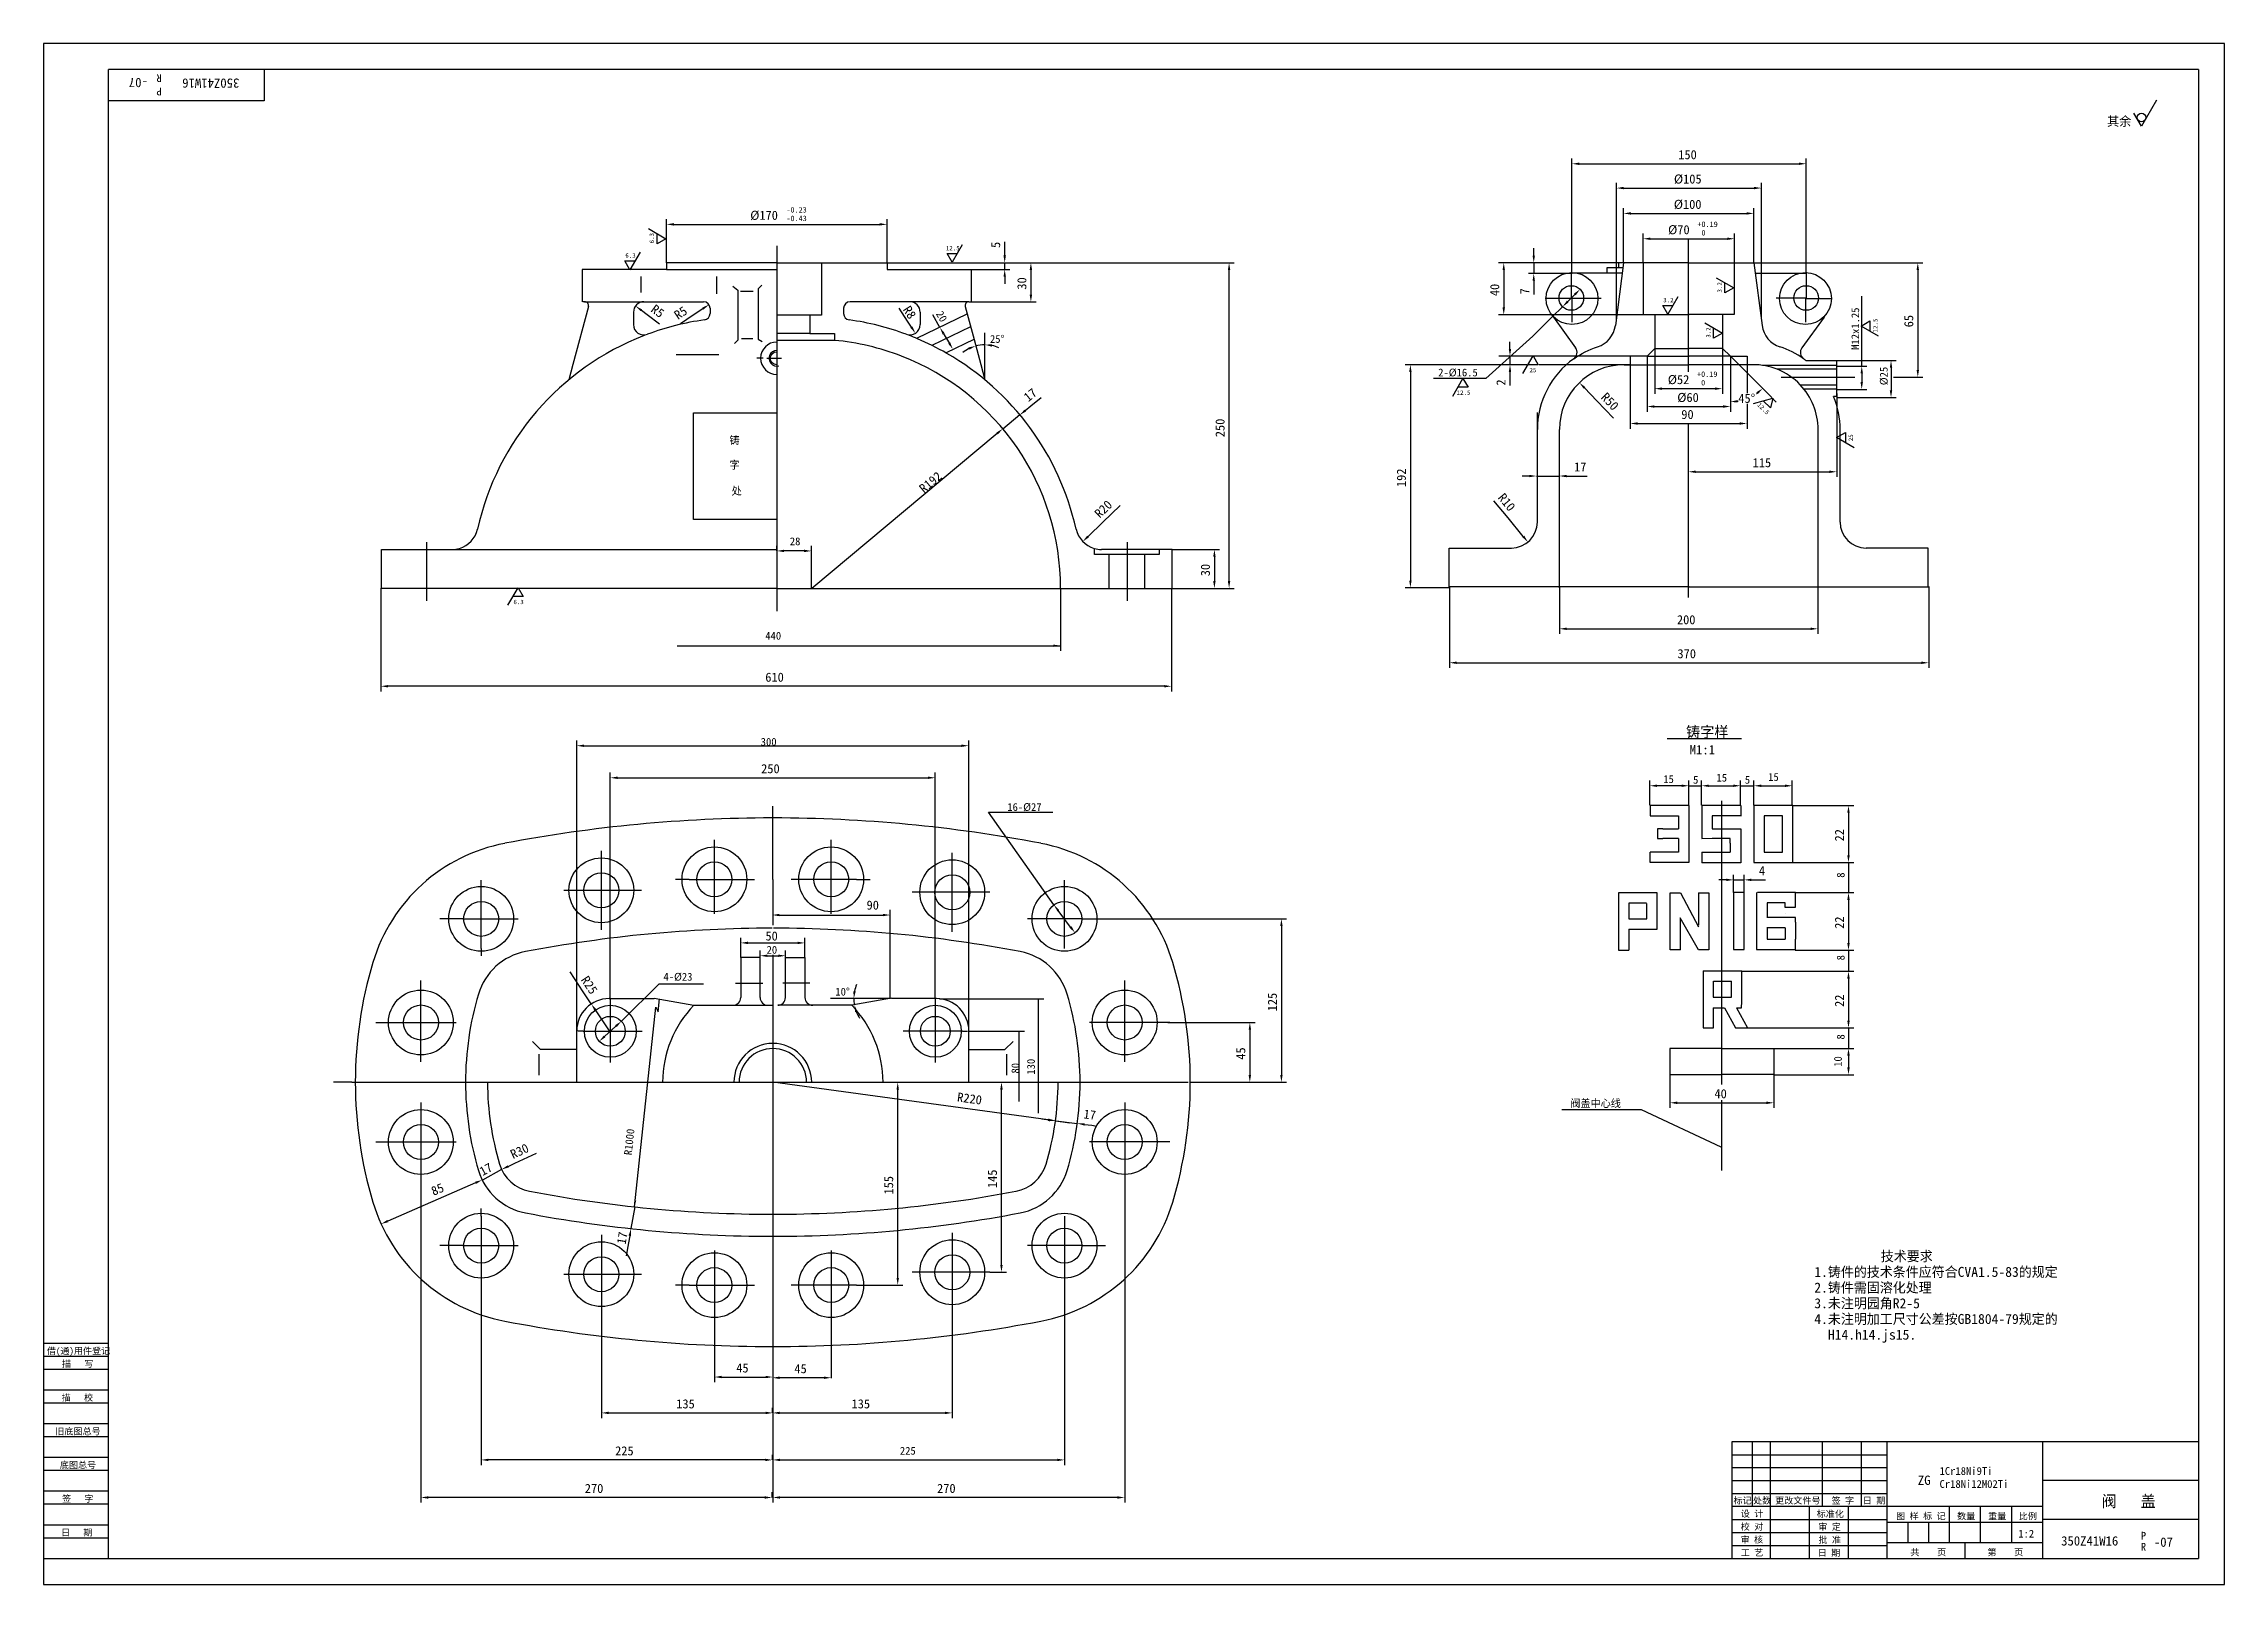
# Model space of a CAD drawing. Header units: metres. Extents: x 0 to 841, y 0 to 594.
import ezdxf

# ---------------------------------------------------------------- set-up
doc = ezdxf.new("R2010")
doc.units = ezdxf.units.M
for name, color, linetype in [('B', 3, 'Continuous'), ('C', 6, 'Continuous'), ('D', 1, 'Continuous'), ('FL', 5, 'Continuous'), ('T', 7, 'Continuous'), ('TL', 4, 'Continuous')]:
    doc.layers.add(name, color=color, linetype=linetype)

# ---------------------------------------------------------------- blocks, each defined once
blk = doc.blocks.new('TUKUN1')
at = {"layer": 'FL'}
for p, q in [((841, 594), (0, 594)), ((0, 594), (0, 0)), ((841, 0), (841, 594)), ((0, 83), (25, 83)), ((0, 75), (25, 75)), ((0, 70), (25, 70)), ((0, 62), (25, 62)), ((0, 57), (25, 57)), ((659, 30), (659, 55)), ((666, 10), (666, 55)), ((686, 30), (686, 55)), ((701, 30), (701, 55)), ((0, 49), (25, 49)), ((0, 44), (25, 44)), ((651, 50), (711, 50)), ((651, 45), (711, 45)), ((0, 36), (25, 36)), ((651, 40), (711, 40)), ((651, 35), (711, 35)), ((0, 31), (25, 31)), ((696, 10), (696, 30)), ((0, 23), (25, 23)), ((0, 18), (25, 18)), ((651, 25), (711, 25)), ((651, 20), (711, 20)), ((651, 15), (711, 15)), ((0, 0), (841, 0))]:
    blk.add_line(p, q, dxfattribs=at)
at = {"layer": 'TL'}
for p, q in [((831, 584), (25, 584)), ((25, 10), (25, 584)), ((85, 584), (85, 572)), ((831, 584), (831, 10)), ((85, 572), (25, 572)), ((0, 93), (25, 93)), ((0, 88), (25, 88)), ((831, 55), (651, 55)), ((651, 55), (651, 10)), ((711, 10), (711, 55)), ((771, 10), (771, 55)), ((831, 40), (771, 40)), ((771, 30), (651, 30)), ((681, 10), (681, 30)), ((735, 16), (735, 30)), ((747, 16), (747, 30)), ((759, 16), (759, 30)), ((711, 24), (771, 24)), ((719, 16), (719, 24)), ((727, 16), (727, 24)), ((831, 25), (771, 25)), ((0, 10), (831, 10)), ((771, 16), (711, 16)), ((741, 10), (741, 16))]:
    blk.add_line(p, q, dxfattribs=at)
at = {"layer": 'T'}
for s, p in [('借(通)用件登记', (1.26, 88.76)), ('描   写', (7.09, 83.76)), ('描   校', (6.98, 70.76)), ('旧底图总号', (4.52, 57.76)), ('底图总号', (6.25, 44.76)), ('签   字', (7.1, 31.76)), ('标记', (651.71, 31.07)), ('处数', (659.22, 31.07)), ('更改文件号', (667.75, 31.07)), ('签 字', (689.53, 31.07)), ('日 期', (701.57, 31.07)), ('设 计', (654.5, 25.99)), ('标准化', (683.77, 25.93)), ('图 样 标 记', (714.4, 25.04)), ('数量', (737.92, 25.04)), ('重量', (749.88, 25.04)), ('比例', (761.7, 25.04)), ('日   期', (6.72, 18.76)), ('校 对', (654.48, 20.99)), ('审 核', (654.41, 15.99)), ('批 准', (684.46, 15.93)), ('审 定', (684.39, 20.93)), ('工 艺', (654.52, 10.99)), ('日 期', (684.18, 10.93)), ('共    页', (719.91, 11.13)), ('第    页', (749.62, 11.13))]:
    blk.add_text(s, height=2.5, dxfattribs=at).set_placement(p)

msp = doc.modelspace()

# ---------------------------------------------------------------- linework, layer by layer
at = {"layer": 'B'}
for centre in [(218.54, 213.24), (343.87, 213.24)]:
    msp.add_circle(centre, 10, dxfattribs=at)
at = {"layer": 'C'}
for p, q in [((282.75, 516.09), (282.75, 375.2)), ((634.27, 518.87), (634.27, 467.52)), ((589.15, 505.93), (589.15, 495.93)), ((679.71, 505.93), (679.71, 495.93)), ((589.41, 495.72), (579.12, 495.72)), ((589.15, 495.93), (600.66, 495.93)), ((589.41, 495.72), (589.41, 486.63)), ((679.71, 495.93), (668.19, 495.93)), ((679.45, 495.72), (679.45, 486.63)), ((679.45, 495.72), (689.73, 495.72)), ((357.48, 484.86), (342.55, 477.66)), ((277.49, 472.7), (275.11, 472.7)), ((278.9, 472.7), (284.53, 472.7)), ((282.75, 476.55), (282.75, 468.85)), ((670.08, 465.4), (698.46, 465.4)), ((250.56, 451.72), (282.75, 451.72)), ((250.56, 410.59), (250.56, 451.72)), ((634.27, 447.54), (634.27, 380.52)), ((282.75, 410.59), (250.56, 410.59)), ((147.69, 401.81), (147.69, 379.19)), ((417.82, 401.81), (417.82, 379.19)), ((281.21, 271.74), (281.21, 300.05)), ((647.03, 302.03), (647.03, 260.02)), ((258.69, 258.48), (258.69, 287.03)), ((303.72, 258.48), (303.72, 287.03)), ((215.09, 252.36), (215.09, 282.81)), ((350.41, 251.62), (350.41, 282.06)), ((168.74, 245.16), (168.74, 271.44)), ((248.99, 271.8), (243.64, 271.8)), ((248.99, 271.8), (274.18, 271.8)), ((281.21, 271.74), (281.21, 254.18)), ((313.42, 271.8), (288.23, 271.8)), ((313.42, 271.8), (318.77, 271.8)), ((393.68, 245.16), (393.68, 271.44)), ((200.6, 267.58), (230.58, 267.58)), ((364.9, 266.84), (334.92, 266.84)), ((161.94, 256.58), (152.85, 256.58)), ((161.94, 256.58), (182.95, 256.58)), ((400.48, 256.58), (379.46, 256.58)), ((400.48, 256.58), (409.56, 256.58)), ((647.03, 260.02), (647.03, 193.4)), ((168.74, 245.16), (168.74, 242.31)), ((281.21, 242.66), (281.21, 123.13)), ((145.5, 229.94), (145.5, 232.76)), ((145.5, 201.44), (145.5, 229.94)), ((266.86, 231.72), (277.3, 231.72)), ((295.55, 231.72), (285.11, 231.72)), ((416.92, 229.94), (416.92, 232.76)), ((416.92, 201.44), (416.92, 229.94)), ((218.54, 225.95), (218.54, 201.21)), ((343.87, 225.95), (343.87, 201.21)), ((128.11, 216.62), (159.04, 216.62)), ((208.03, 213.24), (206.07, 213.24)), ((208.03, 213.24), (230.89, 213.24)), ((354.39, 213.24), (331.52, 213.24)), ((354.39, 213.24), (356.34, 213.24)), ((434.3, 216.62), (403.37, 216.62)), ((118.86, 193.58), (111.73, 193.58)), ((118.86, 193.58), (162.64, 193.58)), ((162.64, 193.58), (170.93, 193.58)), ((170.93, 193.58), (390.86, 193.58)), ((390.86, 193.58), (399.73, 193.58)), ((399.73, 193.58), (441.33, 193.58)), ((442.21, 193.58), (453.13, 193.58)), ((145.5, 185.73), (145.5, 157.23)), ((416.92, 185.73), (416.92, 157.23)), ((647.03, 193.4), (647.03, 192.75)), ((647.03, 186.68), (647.03, 177.5)), ((647.03, 177.5), (647.03, 159.61)), ((128.11, 170.55), (159.04, 170.55)), ((434.3, 170.55), (403.37, 170.55)), ((145.5, 157.23), (145.5, 154.41)), ((416.92, 157.23), (416.92, 154.41)), ((168.74, 142), (168.74, 144.86)), ((168.74, 142), (168.74, 115.73)), ((215.09, 134.81), (215.09, 104.36)), ((350.41, 135.55), (350.41, 105.11)), ((393.68, 142), (393.68, 115.73)), ((161.94, 130.59), (152.85, 130.59)), ((161.94, 130.59), (182.95, 130.59)), ((258.69, 128.68), (258.69, 100.14)), ((303.72, 128.68), (303.72, 100.14)), ((400.48, 130.59), (379.46, 130.59)), ((400.48, 130.59), (409.56, 130.59)), ((200.6, 119.58), (230.58, 119.58)), ((281.21, 123.13), (281.21, 83.05)), ((364.9, 120.33), (334.92, 120.33)), ((248.99, 115.36), (243.64, 115.36)), ((248.99, 115.36), (274.18, 115.36)), ((313.42, 115.36), (288.23, 115.36)), ((313.42, 115.36), (318.77, 115.36))]:
    msp.add_line(p, q, dxfattribs=at)
at = {"layer": 'D'}
for p, q in [((814.88, 572.26), (809.03, 562.12)), ((809.03, 562.12), (806.1, 567.19)), ((589.41, 505.52), (589.41, 549.69)), ((592.21, 547.69), (676.91, 547.69)), ((679.71, 505.93), (679.71, 549.69)), ((606.53, 487.83), (606.53, 540.31)), ((609.33, 538.31), (659.64, 538.31)), ((662.44, 487.83), (662.44, 540.31)), ((609.31, 509.55), (609.31, 530.54)), ((659.55, 509.55), (659.55, 530.54)), ((233.23, 522.69), (239.99, 518.78)), ((240.25, 509.48), (240.25, 526.32)), ((243.05, 524.32), (322.45, 524.32)), ((325.25, 509.48), (325.25, 526.32)), ((612.11, 528.54), (656.75, 528.54)), ((230.03, 513.61), (226.12, 506.85)), ((236.61, 516.83), (236.61, 520.74)), ((239.99, 518.78), (236.61, 516.83)), ((348.42, 513.08), (352.33, 513.08)), ((350.38, 509.7), (348.42, 513.08)), ((354.28, 516.46), (350.38, 509.7)), ((370.63, 515.13), (370.63, 517.56)), ((370.63, 512.33), (370.63, 515.13)), ((574.66, 512.29), (574.66, 515.09)), ((616.88, 509.55), (616.88, 520.77)), ((619.68, 518.77), (649.28, 518.77)), ((652.08, 509.42), (652.08, 520.77)), ((224.17, 510.23), (228.08, 510.23)), ((226.12, 506.85), (224.17, 510.23)), ((325.21, 509.53), (372.63, 509.53)), ((357.68, 506.94), (372.63, 506.94)), ((370.63, 506.94), (370.63, 509.53)), ((372.63, 509.53), (382.74, 509.53)), ((380.74, 506.73), (380.74, 497.23)), ((382.74, 509.53), (459.17, 509.53)), ((457.17, 386.8), (457.17, 506.73)), ((572.66, 509.49), (561.09, 509.49)), ((563.09, 506.69), (563.09, 492.28)), ((607.33, 509.49), (572.66, 509.49)), ((589.43, 505.36), (572.66, 505.36)), ((574.66, 509.49), (574.66, 505.36)), ((659.55, 509.55), (724.77, 509.55)), ((722.77, 506.75), (722.77, 468.2)), ((370.63, 504.14), (370.63, 501.34)), ((574.66, 502.56), (574.66, 499.76)), ((574.66, 499.76), (574.66, 497.33)), ((587.77, 494.56), (590.53, 497.31)), ((630.28, 496.44), (626.38, 489.68)), ((645.02, 503.73), (651.78, 499.83)), ((648.4, 497.88), (648.4, 501.78)), ((651.78, 499.83), (648.4, 497.88)), ((701.15, 469.68), (701.15, 496.6)), ((230.51, 491.2), (232.76, 489.54)), ((232.76, 489.54), (237.53, 486.02)), ((250.54, 489.31), (245.64, 485.99)), ((254.24, 491.82), (250.54, 489.31)), ((333.16, 487.04), (329.96, 492.02)), ((345.65, 484.55), (342.97, 489.45)), ((357.68, 494.43), (382.74, 494.43)), ((616.82, 489.48), (561.09, 489.48)), ((581.81, 488.64), (574.3, 481.17)), ((585.78, 492.58), (581.81, 488.64)), ((624.43, 493.06), (628.33, 493.06)), ((626.38, 489.68), (624.43, 493.06)), ((334.68, 484.68), (333.16, 487.04)), ((347.08, 482.15), (349.21, 478.6)), ((362.96, 464.39), (362.96, 482.5)), ((574.3, 481.17), (556.14, 464.86)), ((640.66, 486.31), (647.42, 482.41)), ((644.04, 480.45), (644.04, 484.36)), ((647.42, 482.41), (644.04, 480.45)), ((700.91, 485.12), (704.29, 487.07)), ((707.67, 481.21), (700.91, 485.12)), ((704.29, 487.07), (704.29, 483.16)), ((611.88, 473.49), (561.18, 473.49)), ((565.5, 476.29), (565.5, 479.09)), ((565.5, 473.49), (565.5, 470.21)), ((570.48, 466.85), (574.39, 473.61)), ((574.39, 473.61), (576.34, 470.23)), ((618.38, 473.49), (618.38, 452.09)), ((621.32, 476.53), (621.32, 458.98)), ((647.39, 476.53), (647.39, 458.98)), ((650.48, 473.49), (664.62, 459.35)), ((650.48, 473.49), (650.48, 452.09)), ((691.46, 471.82), (714.44, 471.82)), ((561.18, 470.21), (525.09, 470.21)), ((527.09, 467.41), (527.09, 387.02)), ((556.14, 464.86), (536.06, 464.86)), ((543.45, 458.13), (547.36, 464.89)), ((547.36, 464.89), (549.31, 461.51)), ((571.96, 470.21), (561.18, 470.21)), ((565.5, 467.41), (565.5, 464.61)), ((565.5, 464.61), (565.5, 462.18)), ((576.34, 470.23), (572.44, 470.23)), ((612.05, 470.21), (576.79, 470.21)), ((611.88, 470.22), (611.88, 445.54)), ((656.92, 470.17), (656.92, 459.29)), ((691.5, 469.97), (662.82, 469.97)), ((691.5, 469.68), (703.15, 469.68)), ((701.15, 466.88), (701.15, 463.51)), ((712.44, 469.02), (712.44, 460.33)), ((713.41, 465.4), (724.77, 465.4)), ((378.58, 452.56), (380.76, 454.32)), ((380.76, 454.32), (384.72, 457.52)), ((549.31, 461.51), (545.4, 461.51)), ((594.21, 461.27), (598.99, 456.28)), ((598.99, 456.28), (605.38, 449.58)), ((624.12, 460.98), (644.59, 460.98)), ((656.92, 455.1), (656.92, 445.54)), ((659.37, 455.3), (666.91, 457.32)), ((665.9, 453.55), (663.14, 456.31)), ((664.62, 459.35), (668.16, 455.81)), ((666.91, 457.32), (665.9, 453.55)), ((691.5, 460.84), (678.83, 460.84)), ((691.46, 460.71), (703.15, 460.71)), ((691.46, 457.53), (714.44, 457.53)), ((691.5, 459.07), (691.5, 426.94)), ((369.89, 445.52), (376.42, 450.97)), ((614.68, 447.54), (654.12, 447.54)), ((621.18, 454.09), (647.68, 454.09)), ((367.75, 443.73), (296.2, 384)), ((691.45, 442.1), (694.83, 444.05)), ((698.21, 438.2), (691.45, 442.1)), ((694.83, 444.05), (694.83, 440.15)), ((637.1, 428.94), (688.7, 428.94)), ((572.97, 427.3), (570.17, 427.3)), ((575.77, 427.3), (584.52, 427.3)), ((587.32, 427.3), (590.12, 427.3)), ((590.12, 427.3), (595.21, 427.3)), ((408.47, 409.52), (415.11, 415.97)), ((564.75, 411.12), (559.28, 417.74)), ((402.77, 403.98), (408.47, 409.52)), ((570.63, 404), (564.75, 411.12)), ((282.78, 398.42), (282.78, 400.42)), ((293.29, 398.42), (285.58, 398.42)), ((296.09, 383.7), (296.09, 400.42)), ((435.25, 399), (453.51, 399)), ((451.51, 396.2), (451.51, 386.8)), ((130.01, 384.1), (130.01, 344.25)), ((179.06, 377.45), (182.96, 384.21)), ((184.92, 380.83), (181.01, 380.83)), ((182.96, 384.21), (184.92, 380.83)), ((392.2, 384.1), (392.2, 359.88)), ((434.97, 384.1), (434.97, 344.25)), ((435.25, 384), (453.51, 384)), ((453.51, 384), (459.17, 384)), ((542.28, 384.22), (525.09, 384.22)), ((542.19, 384.77), (542.19, 353.31)), ((584.55, 384.55), (584.55, 366.4)), ((684.22, 384.77), (684.22, 366.4)), ((726.96, 384.77), (726.96, 353.31)), ((244.29, 361.88), (392.2, 361.88)), ((587.35, 368.4), (681.42, 368.4)), ((544.99, 355.31), (724.16, 355.31)), ((432.17, 346.25), (132.81, 346.25)), ((205.6, 213.35), (205.6, 325.32)), ((208.4, 323.32), (353.95, 323.32)), ((356.75, 213.35), (356.75, 325.32)), ((626.1, 326.1), (654.84, 326.1)), ((218.54, 225.95), (218.54, 312.97)), ((343.87, 225.95), (343.87, 312.97)), ((221.34, 310.97), (341.07, 310.97)), ((619.42, 300.36), (619.42, 309.88)), ((631.67, 307.88), (622.22, 307.88)), ((634.47, 300.36), (634.47, 309.88)), ((634.47, 307.88), (639.38, 307.88)), ((639.38, 300.36), (639.38, 309.88)), ((642.18, 307.88), (651.6, 307.88)), ((654.4, 300.36), (654.4, 309.88)), ((654.4, 307.88), (659.57, 307.88)), ((659.59, 300.36), (659.59, 309.88)), ((662.39, 307.88), (671.57, 307.88)), ((674.37, 300.36), (674.37, 309.88)), ((389.62, 261.97), (364.34, 297.7)), ((364.34, 297.7), (389.19, 297.7)), ((674.54, 300.25), (698.04, 300.25)), ((696.04, 297.45), (696.04, 281.1)), ((674.45, 278.3), (698.04, 278.3)), ((696.04, 278.3), (696.04, 266.79)), ((648.87, 271.61), (646.07, 271.61)), ((651.67, 266.77), (651.67, 273.61)), ((651.67, 271.61), (655.78, 271.61)), ((655.78, 266.77), (655.78, 273.61)), ((658.58, 271.61), (661.38, 271.61)), ((661.38, 271.61), (663.97, 271.61)), ((675.5, 266.68), (698.04, 266.68)), ((696.04, 263.88), (696.04, 247.27)), ((283.78, 258.05), (323.66, 258.05)), ((326.46, 225.7), (326.46, 260.05)), ((396.05, 253.43), (391.3, 259.74)), ((409.56, 256.58), (479.35, 256.58)), ((477.35, 253.78), (477.35, 196.38)), ((268.82, 241.68), (268.82, 249.3)), ((271.62, 247.3), (290.79, 247.3)), ((276.32, 241.54), (276.32, 244.36)), ((286.09, 241.54), (286.09, 244.36)), ((293.59, 241.68), (293.59, 249.3)), ((675.5, 244.47), (698.04, 244.47)), ((696.04, 244.47), (696.04, 236.26)), ((208.11, 228.49), (203.01, 236.21)), ((279.12, 242.36), (283.29, 242.36)), ((654.95, 236.38), (698.04, 236.38)), ((211.22, 223.78), (208.11, 228.49)), ((222.8, 217.11), (237.44, 231.5)), ((237.44, 231.5), (254.42, 231.5)), ((696.04, 233.58), (696.04, 217.34)), ((212.76, 221.45), (218.1, 213.35)), ((227.9, 145.55), (236.16, 222.55)), ((236.16, 222.55), (236.97, 220.73)), ((236.97, 220.73), (237.5, 225.7)), ((326.46, 225.86), (303.46, 225.86)), ((345.48, 225.8), (385.67, 225.8)), ((383.67, 181.64), (383.67, 225.8)), ((216.36, 211.26), (220.72, 215.23)), ((356.81, 213.28), (378.24, 213.28)), ((376.24, 186.16), (376.24, 213.28)), ((433.5, 216.62), (467.17, 216.62)), ((465.17, 213.82), (465.17, 196.38)), ((657.05, 214.54), (698.04, 214.54)), ((696.04, 214.54), (696.04, 206.73)), ((667.27, 206.6), (698.04, 206.6)), ((696.04, 203.8), (696.04, 199.3)), ((387.42, 179.1), (281.21, 193.58)), ((453.13, 193.58), (467.17, 193.58)), ((467.17, 193.58), (479.35, 193.58)), ((627.2, 196.6), (627.2, 183.66)), ((667.2, 196.6), (667.2, 183.66)), ((667.27, 196.5), (698.04, 196.5)), ((329.38, 118.16), (329.38, 190.78)), ((369.39, 123.13), (369.39, 190.78)), ((630, 185.66), (664.4, 185.66)), ((387.75, 179.02), (384.98, 179.37)), ((390.2, 178.73), (395.75, 177.97)), ((390.53, 178.68), (398.63, 177.68)), ((401.41, 177.34), (404.19, 177)), ((404.19, 177), (406.03, 176.69)), ((616.22, 182.89), (585.54, 182.89)), ((646.92, 168.6), (616.22, 182.89)), ((176.62, 159.96), (169.21, 155.81)), ((179.15, 161.15), (181.69, 162.33)), ((181.69, 162.33), (190.07, 166.26)), ((166.56, 154.8), (132.71, 140.06)), ((145.5, 154.41), (145.5, 31.5)), ((416.92, 154.41), (416.92, 31.5)), ((227.95, 145.55), (226.52, 137.15)), ((225.57, 131.63), (224.72, 126.61)), ((226.04, 134.39), (225.57, 131.63)), ((364.9, 120.33), (371.39, 120.33)), ((168.74, 115.73), (168.74, 45.98)), ((318.77, 115.36), (331.38, 115.36)), ((393.68, 115.73), (393.68, 45.98)), ((215.09, 104.36), (215.09, 64.1)), ((350.41, 105.11), (350.41, 64.1)), ((258.69, 100.14), (258.69, 77.94)), ((303.72, 100.79), (303.72, 79.48)), ((261.49, 79.94), (278.41, 79.94)), ((281.21, 83.05), (281.21, 77.94)), ((281.21, 77.94), (281.21, 64.1)), ((300.92, 79.65), (283.82, 79.65)), ((281.07, 66.1), (281.07, 68.1)), ((217.89, 66.1), (278.41, 66.1)), ((281.21, 66.1), (281.21, 45.98)), ((283.87, 66.1), (347.61, 66.1)), ((278.27, 47.98), (171.54, 47.98)), ((281.07, 47.98), (281.07, 49.98)), ((281.21, 45.98), (281.21, 31.5)), ((284.01, 47.98), (390.88, 47.98)), ((280.93, 33.5), (280.93, 35.5)), ((278.13, 33.5), (148.3, 33.5)), ((414.12, 33.5), (284.01, 33.5))]:
    msp.add_line(p, q, dxfattribs=at)
msp.add_circle((809.03, 565.5), 1.69, dxfattribs=at)
for centre, radius, start, end in [((362.96, 464.39), 13.52, 116.88, 128.77), ((362.96, 464.39), 13.52, 90, 105), ((362.96, 464.39), 13.52, 66.23, 78.12), ((650.48, 473.49), 17.59, 279.13, 279.74), ((650.48, 473.49), 17.59, 304.99, 305.87), ((326.46, 225.86), 14.02, 157.08, 168.54), ((326.46, 225.86), 14.02, 180, 190), ((326.46, 225.86), 14.02, 201.46, 212.92)]:
    msp.add_arc(centre, radius, start, end, dxfattribs=at)
for points in [[(592.21, 548.15), (592.21, 547.22), (589.41, 547.69)], [(676.91, 548.15), (676.91, 547.22), (679.71, 547.69)], [(609.33, 538.78), (609.33, 537.85), (606.53, 538.31)], [(659.64, 538.78), (659.64, 537.85), (662.44, 538.31)], [(243.05, 524.79), (243.05, 523.86), (240.25, 524.32)], [(322.45, 524.79), (322.45, 523.86), (325.25, 524.32)], [(612.11, 529.01), (612.11, 528.08), (609.31, 528.54)], [(656.75, 529.01), (656.75, 528.08), (659.55, 528.54)], [(619.68, 519.24), (619.68, 518.31), (616.88, 518.77)], [(649.28, 519.24), (649.28, 518.31), (652.08, 518.77)], [(370.17, 512.33), (371.1, 512.33), (370.63, 509.53)], [(370.17, 504.14), (371.1, 504.14), (370.63, 506.94)], [(380.27, 506.73), (381.21, 506.73), (380.74, 509.53)], [(456.7, 506.73), (457.63, 506.73), (457.17, 509.53)], [(562.63, 506.69), (563.56, 506.69), (563.09, 509.49)], [(574.2, 512.29), (575.13, 512.29), (574.66, 509.49)], [(574.2, 502.56), (575.13, 502.56), (574.66, 505.36)], [(722.3, 506.75), (723.23, 506.75), (722.77, 509.55)], [(380.27, 497.23), (381.21, 497.23), (380.74, 494.43)], [(590.86, 496.98), (590.2, 497.64), (592.52, 499.28)], [(230.23, 490.82), (230.79, 491.57), (228.25, 492.86)], [(254.5, 491.43), (253.98, 492.2), (256.56, 493.39)], [(562.63, 492.28), (563.56, 492.28), (563.09, 489.48)], [(588.09, 494.23), (587.44, 494.89), (585.78, 492.58)], [(334.28, 484.43), (335.07, 484.93), (336.19, 482.33)], [(347.48, 482.39), (346.68, 481.91), (345.65, 484.55)], [(349.61, 478.84), (348.81, 478.36), (350.64, 476.2)], [(356.68, 476.89), (357.01, 476.02), (359.46, 477.46)], [(365.7, 477.16), (365.79, 478.09), (362.96, 477.92)], [(565.03, 476.29), (565.96, 476.29), (565.5, 473.49)], [(711.97, 469.02), (712.91, 469.02), (712.44, 471.82)], [(526.62, 467.41), (527.56, 467.41), (527.09, 470.21)], [(565.03, 467.41), (565.96, 467.41), (565.5, 470.21)], [(593.88, 460.95), (594.55, 461.6), (592.28, 463.3)], [(700.68, 466.88), (701.61, 466.88), (701.15, 469.68)], [(700.68, 463.51), (701.61, 463.51), (701.15, 460.71)], [(722.3, 468.2), (723.23, 468.2), (722.77, 465.4)], [(621.18, 454.56), (621.18, 453.62), (618.38, 454.09)], [(624.12, 461.44), (624.12, 460.51), (621.32, 460.98)], [(644.59, 461.44), (644.59, 460.51), (647.39, 460.98)], [(647.68, 454.56), (647.68, 453.62), (650.48, 454.09)], [(653.31, 455.65), (653.23, 456.58), (650.48, 455.9)], [(660.49, 459.59), (661.09, 458.88), (662.92, 461.05)], [(711.97, 460.33), (712.91, 460.33), (712.44, 457.53)], [(378.29, 452.92), (378.88, 452.2), (376.41, 450.8)], [(614.68, 448.01), (614.68, 447.08), (611.88, 447.54)], [(654.12, 448.01), (654.12, 447.08), (656.92, 447.54)], [(368.04, 443.37), (367.45, 444.09), (369.89, 445.52)], [(637.1, 429.41), (637.1, 428.48), (634.3, 428.94)], [(688.7, 429.41), (688.7, 428.48), (691.5, 428.94)], [(572.97, 427.76), (572.97, 426.83), (575.77, 427.3)], [(587.32, 427.76), (587.32, 426.83), (584.52, 427.3)], [(403.1, 403.65), (402.45, 404.32), (400.76, 402.03)], [(570.27, 403.71), (570.99, 404.3), (572.42, 401.84)], [(285.58, 398.89), (285.58, 397.96), (282.78, 398.42)], [(293.29, 398.89), (293.29, 397.96), (296.09, 398.42)], [(451.04, 396.2), (451.97, 396.2), (451.51, 399)], [(526.62, 387.02), (527.56, 387.02), (527.09, 384.22)], [(451.04, 386.8), (451.97, 386.8), (451.51, 384)], [(456.7, 386.8), (457.63, 386.8), (457.17, 384)], [(389.4, 362.33), (392.2, 361.88), (389.4, 361.43)], [(587.35, 368.86), (587.35, 367.93), (584.55, 368.4)], [(681.42, 368.86), (681.42, 367.93), (684.22, 368.4)], [(544.99, 355.77), (544.99, 354.84), (542.19, 355.31)], [(724.16, 355.77), (724.16, 354.84), (726.96, 355.31)], [(132.81, 346.72), (132.81, 345.78), (130.01, 346.25)], [(432.17, 346.72), (432.17, 345.78), (434.97, 346.25)], [(208.4, 323.78), (208.4, 322.85), (205.6, 323.32)], [(353.95, 323.78), (353.95, 322.85), (356.75, 323.32)], [(221.34, 311.44), (221.34, 310.51), (218.54, 310.97)], [(341.07, 311.44), (341.07, 310.51), (343.87, 310.97)], [(622.22, 308.35), (622.22, 307.42), (619.42, 307.88)], [(631.67, 308.35), (631.67, 307.42), (634.47, 307.88)], [(642.18, 308.35), (642.18, 307.42), (639.38, 307.88)], [(651.6, 308.35), (651.6, 307.42), (654.4, 307.88)], [(662.39, 308.35), (662.39, 307.42), (659.59, 307.88)], [(671.57, 308.35), (671.57, 307.42), (674.37, 307.88)], [(695.57, 297.45), (696.51, 297.45), (696.04, 300.25)], [(695.57, 281.1), (696.51, 281.1), (696.04, 278.3)], [(648.87, 272.07), (648.87, 271.14), (651.67, 271.61)], [(658.58, 272.07), (658.58, 271.14), (655.78, 271.61)], [(390.93, 259.46), (391.67, 260.02), (389.62, 261.97)], [(695.57, 263.88), (696.51, 263.88), (696.04, 266.68)], [(283.78, 258.52), (283.78, 257.59), (280.98, 258.05)], [(323.66, 258.52), (323.66, 257.59), (326.46, 258.05)], [(395.68, 253.14), (396.42, 253.71), (397.74, 251.19)], [(476.88, 253.78), (477.82, 253.78), (477.35, 256.58)], [(271.62, 247.77), (271.62, 246.84), (268.82, 247.3)], [(290.79, 247.77), (290.79, 246.84), (293.59, 247.3)], [(695.57, 247.27), (696.51, 247.27), (696.04, 244.47)], [(279.12, 242.82), (279.12, 241.89), (276.32, 242.36)], [(283.29, 242.82), (283.29, 241.89), (286.09, 242.36)], [(695.57, 233.58), (696.51, 233.58), (696.04, 236.38)], [(313.18, 228.6), (312.25, 228.7), (312.44, 225.86)], [(212.37, 221.19), (213.15, 221.71), (211.22, 223.78)], [(312.96, 220.61), (313.86, 220.86), (312.65, 223.43)], [(383.67, 223), (383.67, 225.8), (383.67, 223)], [(216.67, 210.92), (216.04, 211.61), (214.29, 209.38)], [(221.04, 214.88), (220.41, 215.57), (222.8, 217.11)], [(376.24, 210.48), (376.24, 213.28), (376.24, 210.48)], [(464.71, 213.82), (465.64, 213.82), (465.17, 216.62)], [(695.57, 217.34), (696.51, 217.34), (696.04, 214.54)], [(695.57, 203.8), (696.51, 203.8), (696.04, 206.6)], [(328.92, 190.78), (329.85, 190.78), (329.38, 193.58)], [(368.93, 190.78), (369.86, 190.78), (369.39, 193.58)], [(464.71, 196.38), (465.64, 196.38), (465.17, 193.58)], [(476.88, 196.38), (477.82, 196.38), (477.35, 193.58)], [(695.57, 199.3), (696.51, 199.3), (696.04, 196.5)], [(630, 186.13), (630, 185.19), (627.2, 185.66)], [(664.4, 186.13), (664.4, 185.19), (667.2, 185.66)], [(387.36, 178.64), (387.49, 179.57), (390.2, 178.73)], [(387.81, 179.49), (387.7, 178.56), (390.53, 178.68)], [(401.47, 177.8), (401.36, 176.88), (398.63, 177.68)], [(179.35, 160.72), (178.96, 161.57), (176.62, 159.96)], [(166.37, 155.23), (166.75, 154.38), (169.13, 155.92)], [(227.77, 148.05), (227.9, 145.55), (228.55, 147.97)], [(132.53, 140.49), (132.9, 139.64), (130.15, 138.95)], [(225.58, 134.47), (226.5, 134.31), (226.52, 137.15)], [(328.92, 118.16), (329.85, 118.16), (329.38, 115.36)], [(368.93, 123.13), (369.86, 123.13), (369.39, 120.33)], [(261.49, 80.41), (261.49, 79.48), (258.69, 79.94)], [(278.41, 80.41), (278.41, 79.48), (281.21, 79.94)], [(283.82, 80.12), (283.82, 79.19), (281.02, 79.65)], [(300.92, 80.12), (300.92, 79.19), (303.72, 79.65)], [(217.89, 66.57), (217.89, 65.64), (215.09, 66.1)], [(278.41, 66.57), (278.41, 65.64), (281.21, 66.1)], [(283.87, 66.57), (283.87, 65.64), (281.07, 66.1)], [(347.61, 66.57), (347.61, 65.64), (350.41, 66.1)], [(171.54, 48.45), (171.54, 47.52), (168.74, 47.98)], [(278.27, 48.45), (278.27, 47.52), (281.07, 47.98)], [(284.01, 48.45), (284.01, 47.52), (281.21, 47.98)], [(390.88, 48.45), (390.88, 47.52), (393.68, 47.98)], [(148.3, 33.96), (148.3, 33.03), (145.5, 33.5)], [(278.13, 33.96), (278.13, 33.03), (280.93, 33.5)], [(284.01, 33.96), (284.01, 33.03), (281.21, 33.5)], [(414.12, 33.96), (414.12, 33.03), (416.92, 33.5)]]:
    msp.add_solid(points, dxfattribs=at)
at = {"layer": 'FL'}
msp.add_arc((282.75, 472.7), 3, 90, 285, dxfattribs=at)
at = {"layer": 'TL'}
for p, q in [((240.25, 506.98), (207.75, 506.98)), ((207.75, 506.98), (207.75, 494.48)), ((240.25, 509.48), (240.25, 506.98)), ((265.47, 509.48), (240.25, 509.48)), ((240.25, 506.98), (282.85, 506.98)), ((282.75, 509.48), (265.47, 509.48)), ((282.75, 509.48), (300.03, 509.48)), ((299.97, 509.27), (299.97, 489.27)), ((300.03, 509.48), (325.25, 509.48)), ((325.25, 509.48), (325.25, 506.98)), ((325.25, 506.98), (357.75, 506.98)), ((357.75, 506.98), (357.75, 494.48)), ((608.78, 505.52), (589.41, 505.52)), ((602.88, 507.59), (602.88, 505.39)), ((609.05, 507.59), (602.88, 507.59)), ((609.31, 509.55), (606.13, 485.32)), ((607.33, 509.55), (607.33, 507.59)), ((609.31, 509.55), (607.33, 509.55)), ((616.84, 509.55), (609.31, 509.55)), ((634.31, 509.55), (616.84, 509.55)), ((616.88, 509.55), (616.88, 489.55)), ((634.55, 509.55), (652.02, 509.55)), ((651.98, 509.55), (651.98, 489.55)), ((652.02, 509.55), (659.55, 509.55)), ((659.55, 509.55), (662.73, 485.32)), ((660.08, 505.52), (679.45, 505.52)), ((230.29, 504.27), (230.29, 498.05)), ((259.49, 504.27), (259.49, 497.57)), ((265.81, 500.45), (267.76, 499.01)), ((267.76, 499.01), (267.76, 479.65)), ((268.74, 498.52), (273.6, 498.52)), ((275.54, 499.49), (277.01, 500.92)), ((275.54, 499.49), (275.54, 480.01)), ((210.1, 492.6), (204.12, 470.27)), ((208.65, 494.48), (207.93, 494.48)), ((208.65, 494.48), (231.48, 494.48)), ((227.48, 490.48), (227.48, 485.69)), ((231.48, 494.48), (254.49, 494.48)), ((256.99, 491.98), (256.99, 489.97)), ((295.47, 489.27), (282.63, 489.27)), ((295.47, 489.27), (295.47, 482.27)), ((299.97, 489.27), (295.47, 489.27)), ((308.51, 491.98), (308.51, 489.97)), ((334.03, 494.48), (311.01, 494.48)), ((356.85, 494.48), (334.03, 494.48)), ((356.07, 489.73), (336.64, 480.36)), ((338.03, 490.48), (338.03, 485.69)), ((355.4, 492.6), (356.14, 489.84)), ((356.14, 489.84), (358.8, 479.93)), ((356.85, 494.48), (357.57, 494.48)), ((582.24, 488.56), (590.8, 476.71)), ((616.88, 489.55), (621.38, 489.55)), ((621.38, 489.55), (621.38, 476.49)), ((621.38, 489.55), (634.66, 489.55)), ((647.48, 489.55), (634.19, 489.55)), ((647.48, 489.55), (647.48, 476.49)), ((651.98, 489.55), (647.48, 489.55)), ((686.62, 488.56), (678.06, 476.71)), ((267.76, 479.65), (266.41, 478.4)), ((269.13, 480.35), (273.49, 480.35)), ((275.54, 480.01), (277.1, 479.11)), ((295.47, 482.27), (282.63, 482.27)), ((304.97, 479.6), (282.63, 479.6)), ((295.47, 482.27), (304.97, 482.27)), ((304.97, 482.27), (304.97, 479.6)), ((358.79, 479.95), (348.02, 474.75)), ((358.8, 479.93), (361.39, 470.27)), ((243.91, 474.13), (260.45, 474.13)), ((618.38, 473.49), (611.88, 473.49)), ((611.88, 473.49), (611.88, 470.22)), ((621.38, 476.49), (618.38, 473.49)), ((618.38, 473.49), (621.38, 473.49)), ((621.38, 476.49), (634.66, 476.49)), ((621.38, 473.49), (634.66, 473.49)), ((647.48, 476.49), (634.19, 476.49)), ((647.48, 473.49), (634.19, 473.49)), ((647.48, 476.49), (650.48, 473.49)), ((650.48, 473.49), (647.48, 473.49)), ((650.48, 473.49), (656.98, 473.49)), ((656.98, 473.49), (656.98, 470.22)), ((691.5, 471.74), (679.77, 471.74)), ((691.5, 468.48), (691.5, 471.74)), ((204.12, 470.27), (202.54, 464.39)), ((361.39, 470.27), (362.96, 464.39)), ((609.55, 470.22), (634.31, 470.22)), ((656.95, 470.22), (634.55, 470.22)), ((659.31, 470.22), (656.95, 470.22)), ((691.5, 468.46), (668.53, 468.46)), ((691.5, 462.38), (691.5, 468.48)), ((691.5, 462.35), (677.52, 462.35)), ((691.42, 457.99), (690.28, 457.99)), ((691.5, 457.99), (691.5, 462.38)), ((576.05, 409.55), (576.05, 451.85)), ((692.81, 409.55), (692.81, 446.8)), ((584.55, 384.22), (584.55, 445.22)), ((684.31, 384.22), (684.31, 445.22)), ((130.25, 399), (135.26, 399)), ((130.25, 384), (130.25, 399)), ((135.26, 399), (157.57, 399)), ((157.57, 399), (282.75, 399)), ((405.25, 397.09), (405.25, 399.37)), ((424.66, 397.09), (405.25, 397.09)), ((430.25, 399), (407.94, 399)), ((410.92, 384), (410.92, 397.09)), ((430.25, 397.09), (424.66, 397.09)), ((424.71, 384), (424.71, 397.09)), ((430.25, 399.09), (430.25, 397.09)), ((435.25, 399), (430.25, 399)), ((435.25, 384), (435.25, 399)), ((542.08, 384.55), (542.08, 399.55)), ((542.08, 399.55), (566.05, 399.55)), ((726.77, 399.55), (702.81, 399.55)), ((726.77, 384.55), (726.77, 399.55)), ((140.75, 384), (130.25, 384)), ((154.57, 384), (140.75, 384)), ((282.75, 384), (154.57, 384)), ((282.75, 384), (391.98, 384)), ((391.98, 384), (410.93, 384)), ((410.93, 384), (424.75, 384)), ((424.75, 384), (435.25, 384)), ((584.82, 384.55), (542.08, 384.55)), ((634.58, 384.55), (584.82, 384.55)), ((634.27, 384.55), (684.04, 384.55)), ((684.04, 384.55), (726.77, 384.55)), ((619.5, 300.25), (619.5, 296.25)), ((634.5, 300.25), (619.5, 300.25)), ((619.5, 296.25), (630.5, 296.25)), ((630.5, 296.25), (630.5, 291.24)), ((634.5, 300.25), (634.5, 278.25)), ((639.51, 300.27), (639.51, 289.77)), ((654.51, 300.27), (639.51, 300.27)), ((654.51, 296.27), (643.51, 296.27)), ((643.51, 296.27), (643.51, 291.24)), ((654.51, 300.27), (654.51, 296.21)), ((674.54, 300.25), (659.54, 300.25)), ((659.54, 300.25), (659.54, 278.25)), ((663.54, 296.25), (663.54, 282.25)), ((670.54, 296.25), (663.54, 296.25)), ((670.54, 282.25), (670.54, 296.25)), ((674.54, 278.25), (674.54, 300.25)), ((622.35, 291.24), (622.35, 287.58)), ((624.42, 291.24), (622.35, 291.24)), ((622.35, 287.58), (624.42, 287.58)), ((624.42, 291.24), (630.5, 291.24)), ((630.5, 287.58), (624.42, 287.58)), ((630.5, 287.58), (630.5, 282.25)), ((639.51, 289.77), (639.51, 287.58)), ((639.51, 287.58), (643.47, 287.62)), ((643.47, 291.24), (654.47, 291.24)), ((643.47, 287.62), (650.47, 287.62)), ((650.47, 285.77), (650.47, 287.58)), ((654.47, 291.24), (654.47, 289.77)), ((654.47, 289.77), (654.47, 278.21)), ((619.56, 278.25), (619.56, 282.25)), ((630.5, 282.25), (619.56, 282.25)), ((634.5, 278.25), (619.56, 278.25)), ((639.51, 282.27), (639.51, 278.21)), ((639.51, 282.27), (650.47, 282.27)), ((639.51, 278.27), (654.51, 278.27)), ((650.47, 285.77), (650.47, 282.27)), ((654.47, 282.27), (654.51, 282.27)), ((659.54, 278.25), (674.54, 278.25)), ((663.54, 282.25), (670.54, 282.25)), ((607.29, 266.56), (607.29, 244.56)), ((622.29, 266.56), (607.29, 266.56)), ((618.19, 262.56), (611.29, 262.56)), ((611.29, 262.56), (611.29, 256.56)), ((618.29, 256.56), (618.29, 262.52)), ((622.29, 262.56), (622.29, 266.56)), ((622.29, 252.56), (622.29, 262.52)), ((627.24, 266.6), (631.24, 266.6)), ((627.24, 244.6), (627.24, 266.6)), ((631.24, 266.6), (638.2, 253.52)), ((638.24, 266.6), (642.24, 266.6)), ((638.24, 266.6), (638.24, 254.09)), ((642.24, 266.6), (642.24, 244.6)), ((655.75, 266.73), (651.75, 266.73)), ((651.75, 266.73), (651.75, 244.73)), ((655.75, 244.73), (655.75, 266.73)), ((660.62, 266.73), (660.62, 244.73)), ((675.62, 266.73), (660.92, 266.73)), ((671.62, 262.73), (664.62, 262.73)), ((664.62, 262.73), (664.62, 257.07)), ((671.55, 261.13), (675.58, 261.13)), ((671.62, 261.13), (671.62, 262.73)), ((675.62, 261.13), (675.62, 266.73)), ((611.29, 256.56), (618.29, 256.56)), ((611.29, 252.56), (611.29, 244.56)), ((611.29, 252.56), (618.29, 252.56)), ((618.29, 252.56), (622.29, 252.56)), ((638.24, 244.6), (631.13, 257)), ((631.24, 244.6), (631.24, 256.8)), ((675.58, 257.07), (664.59, 257.07)), ((671.58, 253.07), (664.59, 253.07)), ((664.62, 253.07), (664.62, 248.73)), ((671.58, 258.57), (671.62, 258.57)), ((671.58, 253.07), (671.58, 248.73)), ((675.58, 255.36), (675.58, 257.07)), ((675.58, 255.36), (675.58, 248.73)), ((607.29, 244.56), (611.29, 244.56)), ((631.24, 244.6), (627.24, 244.6)), ((642.24, 244.6), (638.24, 244.6)), ((651.75, 244.73), (655.75, 244.73)), ((660.62, 244.73), (675.62, 244.73)), ((664.62, 248.73), (671.58, 248.73)), ((675.62, 244.73), (675.62, 248.73)), ((268.82, 241.68), (268.82, 226.25)), ((276.32, 241.68), (268.82, 241.68)), ((276.32, 226.25), (276.32, 241.68)), ((286.09, 226.25), (286.09, 241.68)), ((286.09, 241.68), (293.59, 241.68)), ((293.59, 241.68), (293.59, 226.25)), ((639.96, 236.51), (639.96, 214.51)), ((639.96, 236.51), (654.96, 236.51)), ((654.87, 224.76), (654.96, 236.51)), ((643.96, 226.33), (643.96, 232.51)), ((643.96, 232.51), (650.93, 232.51)), ((650.88, 226.33), (650.93, 232.51)), ((218.1, 225.85), (235.47, 225.85)), ((235.47, 225.95), (250.77, 223.25)), ((250.77, 223.25), (265.82, 223.25)), ((265.82, 223.25), (279.32, 223.25)), ((279.32, 223.25), (281.21, 223.25)), ((296.59, 223.25), (283.09, 223.25)), ((311.64, 223.25), (296.59, 223.25)), ((326.94, 225.95), (311.64, 223.25)), ((344.31, 225.85), (326.94, 225.85)), ((643.91, 226.33), (650.88, 226.33)), ((643.91, 222.33), (648.27, 222.33)), ((643.96, 214.51), (643.96, 222.33)), ((648.27, 222.33), (652.5, 214.54)), ((652.82, 222.33), (654.84, 222.33)), ((652.82, 222.33), (657.05, 214.54)), ((654.84, 222.33), (654.87, 224.76)), ((205.6, 193.35), (205.6, 213.35)), ((356.81, 193.35), (356.81, 213.35)), ((639.96, 214.51), (643.96, 214.51)), ((652.5, 214.54), (657.05, 214.54)), ((191.66, 206.24), (188.51, 209.33)), ((191.03, 204.39), (191.03, 196.36)), ((205.47, 206.24), (191.66, 206.24)), ((356.94, 206.24), (370.75, 206.24)), ((370.75, 206.24), (373.9, 209.33)), ((371.39, 204.39), (371.39, 196.36)), ((627.2, 206.6), (627.2, 196.6)), ((647.2, 206.6), (627.2, 206.6)), ((647.2, 206.6), (667.2, 206.6)), ((667.2, 206.6), (667.2, 196.6)), ((627.2, 196.6), (647.2, 196.6)), ((667.2, 196.6), (647.2, 196.6))]:
    msp.add_line(p, q, dxfattribs=at)
for points in [[(280.25, 472.7, -0.41), (282.75, 475.2, -1)], [(282.75, 470.2, -0.41), (280.25, 472.7, -1)], [(590.11, 472.5, -0.08), (599.28, 477.11, -0.08)], [(678.75, 472.5, 0.08), (669.58, 477.11, 0.08)]]:
    msp.add_lwpolyline(points, format="xyb", dxfattribs=at)
for centre, radius in [((589.41, 495.72), 10), ((679.45, 495.72), 10), ((589.15, 495.93), 4.75), ((679.71, 495.93), 4.75), ((215.09, 267.58), 12.5), ((258.69, 271.8), 12.5), ((258.69, 271.8), 6.75), ((303.72, 271.8), 12.5), ((303.72, 271.8), 6.75), ((350.41, 266.84), 12.5), ((215.09, 267.58), 6.75), ((350.41, 266.84), 6.75), ((168.74, 256.58), 12.5), ((168.74, 256.58), 6.75), ((393.68, 256.58), 12.5), ((393.68, 256.58), 6.75), ((145.5, 216.62), 12.5), ((416.92, 216.62), 12.5), ((145.5, 216.62), 6.75), ((218.54, 213.24), 5.75), ((343.87, 213.24), 5.75), ((416.92, 216.62), 6.75), ((145.5, 170.55), 12.5), ((145.5, 170.55), 6.75), ((416.92, 170.55), 12.5), ((416.92, 170.55), 6.75), ((168.74, 130.59), 12.5), ((393.68, 130.59), 12.5), ((168.74, 130.59), 6.75), ((393.68, 130.59), 6.75), ((215.09, 119.58), 12.5), ((215.09, 119.58), 6.75), ((258.69, 115.36), 12.5), ((303.72, 115.36), 12.5), ((350.41, 120.33), 12.5), ((350.41, 120.33), 6.75), ((258.69, 115.36), 6.75), ((303.72, 115.36), 6.75)]:
    msp.add_circle(centre, radius, dxfattribs=at)
for centre, radius, start, end in [((208.65, 492.98), 1.5, 345, 90), ((231.48, 490.48), 4, 90, 180), ((254.49, 491.98), 2.5, 0, 90), ((254.49, 489.97), 2.5, 277.96, 0), ((311.01, 491.98), 2.5, 90, 180), ((311.01, 489.97), 2.5, 180, 262.04), ((334.03, 490.48), 4, 0, 90), ((356.85, 492.98), 1.5, 90, 195), ((269.3, 384), 104.5, 111.15, 167.39), ((231.48, 485.69), 4, 180, 290.4), ((269.3, 384), 104.5, 97.96, 110.4), ((296.2, 384), 96, 68.85, 84.76), ((296.2, 384), 104.5, 69.6, 82.04), ((334.03, 485.69), 4, 249.6, 0), ((296.2, 384), 104.5, 67.04, 68.85), ((296.2, 384), 104.5, 60.11, 67.04), ((596.21, 486.63), 10, 287.85, 352.51), ((672.65, 486.63), 10, 187.49, 252.15), ((282.75, 472.7), 6.25, 90, 270), ((296.2, 384), 96, 0, 68.85), ((296.2, 384), 104.5, 12.61, 60.11), ((609.55, 445.22), 33.5, 125.46, 180), ((588.37, 474.95), 3, 305.46, 35.84), ((680.49, 474.95), 3, 144.16, 234.54), ((659.31, 445.22), 33.5, 52.35, 54.54), ((609.55, 445.22), 25, 90, 180), ((659.31, 445.22), 25, 68.49, 90), ((659.31, 445.22), 25, 43.62, 68.49), ((659.31, 445.22), 25, 0, 43.62), ((659.31, 445.22), 33.5, 0, 22.4), ((157.57, 409), 10, 286.09, 347.39), ((407.94, 409), 10, 192.61, 253.91), ((566.05, 409.55), 10, 270, 0), ((702.81, 409.55), 10, 180, 270), ((157.57, 409), 10, 270, 286.09), ((407.94, 409), 10, 253.91, 270), ((281.21, -255.53), 551, 90.03, 100.81), ((281.21, -255.53), 551, 79.19, 89.97), ((190.2, 220.85), 66, 100.81, 163.32), ((372.21, 220.85), 66, 16.68, 79.19), ((281.21, -255.53), 508.5, 90.03, 100.81), ((281.21, -255.53), 508.5, 79.19, 89.97), ((190.2, 220.85), 23.5, 100.81, 163.32), ((372.21, 220.85), 23.5, 16.68, 79.19), ((281.21, 193.58), 161, 163.32, 180), ((281.21, 193.58), 161, 0, 16.68), ((281.21, 193.58), 118.5, 163.32, 180), ((281.21, 193.58), 118.5, 0, 16.68), ((218.1, 213.35), 12.5, 90, 180), ((281.21, 193.58), 42.5, 135.73, 180), ((265.82, 226.25), 3, 270, 0), ((279.32, 226.25), 3, 180, 270), ((283.09, 226.25), 3, 270, 0), ((296.59, 226.25), 3, 180, 270), ((281.21, 193.58), 42.5, 0, 44.27), ((344.31, 213.35), 12.5, 0, 90), ((281.21, 193.58), 15, 0, 180), ((281.21, 193.58), 13, 0, 180), ((281.21, 193.58), 161, 180, 196.68), ((281.21, 193.58), 118.5, 180, 196.68), ((281.21, 193.58), 110, 180, 196.68), ((281.21, 193.58), 110, 343.32, 0), ((281.21, 193.58), 118.5, 343.32, 0), ((281.21, 193.58), 161, 343.32, 0), ((190.2, 166.32), 15, 196.68, 259.19), ((372.21, 166.32), 15, 280.81, 343.32), ((190.2, 166.32), 23.5, 196.68, 259.19), ((281.21, 642.7), 500, 259.19, 269.97), ((281.21, 642.7), 500, 270.03, 280.81), ((372.21, 166.32), 23.5, 280.81, 343.32), ((190.2, 166.32), 66, 196.68, 259.19), ((281.21, 642.7), 508.5, 259.19, 269.97), ((281.21, 642.7), 508.5, 270.03, 280.81), ((372.21, 166.32), 66, 280.81, 343.32), ((281.21, 642.7), 551, 259.19, 269.97), ((281.21, 642.7), 551, 270.03, 280.81)]:
    msp.add_arc(centre, radius, start, end, dxfattribs=at)

# ---------------------------------------------------------------- block references
at = {"layer": 'D'}
msp.add_blockref('TUKUN1', (0, 0), dxfattribs=at)

# ---------------------------------------------------------------- texts
for s, height, rotation, p in [('-07', 3.6, 180, (40.21, 580.72)), ('R', 3, 180, (45.55, 582.19)), ('350Z41W16', 3.6, 180, (75.49, 580.52)), ('P', 3, 180, (45.55, 577.02)), ('6.3', 1.7, 90, (235.38, 517)), ('5', 3.5, 90, (368.88, 515.22)), ('30', 3.5, 90, (378.99, 499.15)), ('40', 3.5, 90, (561.34, 496.65)), ('7', 3.5, 90, (572.91, 497.33)), ('3.2', 1.7, 90, (647.17, 498.05)), ('R5', 3.5, 323.64, (233.87, 490.89)), ('R5', 3.5, 34.11, (244.66, 487.44)), ('R8', 3.5, 302.73, (331.21, 491.46)), ('20', 3, 300, (344.02, 489.85)), ('M12x1.25', 3, 90, (700.15, 475.95)), ('65', 3.5, 90, (721.02, 484.64)), ('3.2', 1.7, 90, (642.81, 480.63)), ('12.5', 1.7, 90, (707.22, 482.69)), ('2', 3.5, 90, (563.75, 462.18)), ('%%c25', 3, 90, (711.14, 462.3)), ('17', 3.5, 38.98, (379.73, 455.74)), ('R50', 3.5, 313.68, (600.31, 457.42)), ('12.5', 1.7, 315, (660.73, 454.57)), ('250', 3.5, 90, (455.42, 442.27)), ('25', 1.7, 90, (697.76, 440.72)), ('192', 3.5, 90, (525.34, 423.05)), ('R192', 3.5, 39.86, (339.48, 420.53)), ('R10', 3.5, 309.57, (560.63, 418.86)), ('R20', 3.5, 44.15, (407.32, 410.84)), ('30', 3.5, 90, (449.76, 388.67)), ('22', 3.5, 90, (694.29, 286.44)), ('8', 3, 90, (694.52, 272.42)), ('22', 3.5, 90, (694.29, 252.74)), ('8', 3, 90, (694.52, 240.57)), ('R25', 3.5, 303.43, (207.04, 233.08)), ('125', 3.5, 90, (475.6, 220.92)), ('22', 3.5, 90, (694.29, 222.63)), ('8', 3, 90, (694.52, 210.04)), ('130', 3, 90, (382.26, 196.51)), ('45', 3.5, 90, (463.42, 202.27)), ('10', 3, 90, (693.47, 199.53)), ('80', 3, 90, (376.24, 196.94)), ('R220', 3.5, 352.24, (352.14, 186.22)), ('17', 3.5, 352.97, (400.88, 179.68)), ('R30', 3.5, 25.08, (181.03, 163.96)), ('R1000', 3, 83.88, (226.79, 165.34)), ('17', 3.5, 28.25, (169.29, 157.38)), ('85', 3.5, 23.53, (150.4, 149.77)), ('155', 3.5, 90, (327.63, 150.31)), ('145', 3.5, 90, (367.64, 152.79)), ('17', 3.5, 80.31, (224.43, 130.89))]:
    msp.add_text(s, height=height, rotation=rotation, dxfattribs=at).set_placement(p)
for s, height, p in [('其余', 3.6, (795.75, 562.29)), ('150', 3.5, (630.39, 549.44)), ('%%C105', 3.5, (628.73, 540.06)), ('-0.23', 2.1, (286.45, 528.87)), ('%%C100', 3.5, (628.68, 530.29)), ('%%C170', 3.5, (272.5, 526.07)), ('-0.43', 2.1, (286.45, 525.58)), ('%%c70', 3.5, (626.48, 520.52)), ('+0.19', 2.1, (637.76, 523.32)), (' 0', 2.1, (637.76, 520.03)), ('6.3', 1.7, (224.34, 511.46)), ('12.5', 1.7, (347.95, 514.31)), ('3.2', 1.7, (624.6, 494.29)), ('25%%d', 3, (364.95, 478.64)), ('2-%%c16.5', 3, (537.8, 465.71)), ('25', 1.7, (573.01, 467.3)), ('%%C52', 3.5, (626.36, 462.73)), ('+0.19', 2.1, (637.64, 465.53)), (' 0', 2.1, (637.64, 462.24)), ('12.5', 1.7, (544.93, 458.58)), ('%%C60', 3.5, (630.01, 455.84)), ('45%%d', 3.5, (653.55, 455.49)), ('90', 3.5, (631.56, 449.29)), ('铸', 3, (264.5, 439.59)), ('字', 3, (264.5, 430.09)), ('17', 3.5, (590.21, 429.05)), ('115', 3.5, (659.07, 430.69)), ('处', 3, (265.33, 420.07)), ('28', 3, (287.77, 400.62)), ('6.3', 1.7, (181.18, 377.9)), ('200', 3.5, (629.88, 370.15)), ('440', 3, (278.31, 364.21)), ('370', 3.5, (630.08, 357.06)), ('610', 3.5, (278.32, 348)), ('铸字样', 4.2, (633.39, 326.57)), ('300', 3, (276.54, 323.32)), ('M1:1', 3.6, (634.78, 319.97)), ('250', 3.5, (276.71, 312.72)), ('15', 3, (624.61, 308.95)), ('5', 3, (636.1, 308.68)), ('15', 3, (645.13, 309.5)), ('5', 3, (656.06, 308.68)), ('15', 3, (665.06, 309.77)), ('16-%%C27', 3, (371.63, 298.19)), ('4', 3.5, (661.47, 273.36)), ('90', 3.5, (317.37, 260.13)), ('50', 3.5, (278.37, 248.22)), ('20', 3, (278.8, 243.13)), ('4-%%C23', 3, (239.04, 232.75)), ('10%%d', 3, (305.33, 227)), ('阀盖中心线', 3, (588.77, 183.96)), ('40', 3.5, (644.36, 187.41)), ('技术要求', 3.85, (708.49, 124.6)), ('1.铸件的技术条件应符合CVA1.5-83的规定', 3.85, (682.85, 118.55)), ('3.未注明园角R2-5', 3.85, (682.85, 106.45)), ('2.铸件需固溶化处理', 3.85, (682.85, 112.5)), ('4.未注明加工尺寸公差按GB1804-79规定的', 3.85, (682.85, 100.4)), ('  H14.h14.js15.', 3.85, (682.85, 94.35)), ('45', 3.5, (267.11, 81.69)), ('45', 3.5, (289.54, 81.4)), ('135', 3.5, (243.98, 67.85)), ('135', 3.5, (311.58, 67.85)), ('225', 3.5, (220.4, 49.73)), ('225', 3, (330.21, 50.01)), ('1Cr18Ni9Ti', 3, (731.16, 42.21)), ('270', 3.5, (208.71, 35.25)), ('270', 3.5, (344.56, 35.25)), ('ZG', 3.6, (722.79, 38.35)), ('Cr18Ni12M02Ti', 3, (731.16, 37.21)), ('阀   盖', 4.5, (793.65, 29.82)), ('1:2', 3, (761.5, 18.03)), ('350Z41W16', 3.6, (778.04, 14.98)), ('P', 3, (808.76, 17.26)), ('-07', 3.6, (813.81, 14.5)), ('R', 3, (808.76, 13))]:
    msp.add_text(s, height=height, dxfattribs=at).set_placement(p)

doc.saveas('drawing.dxf')
